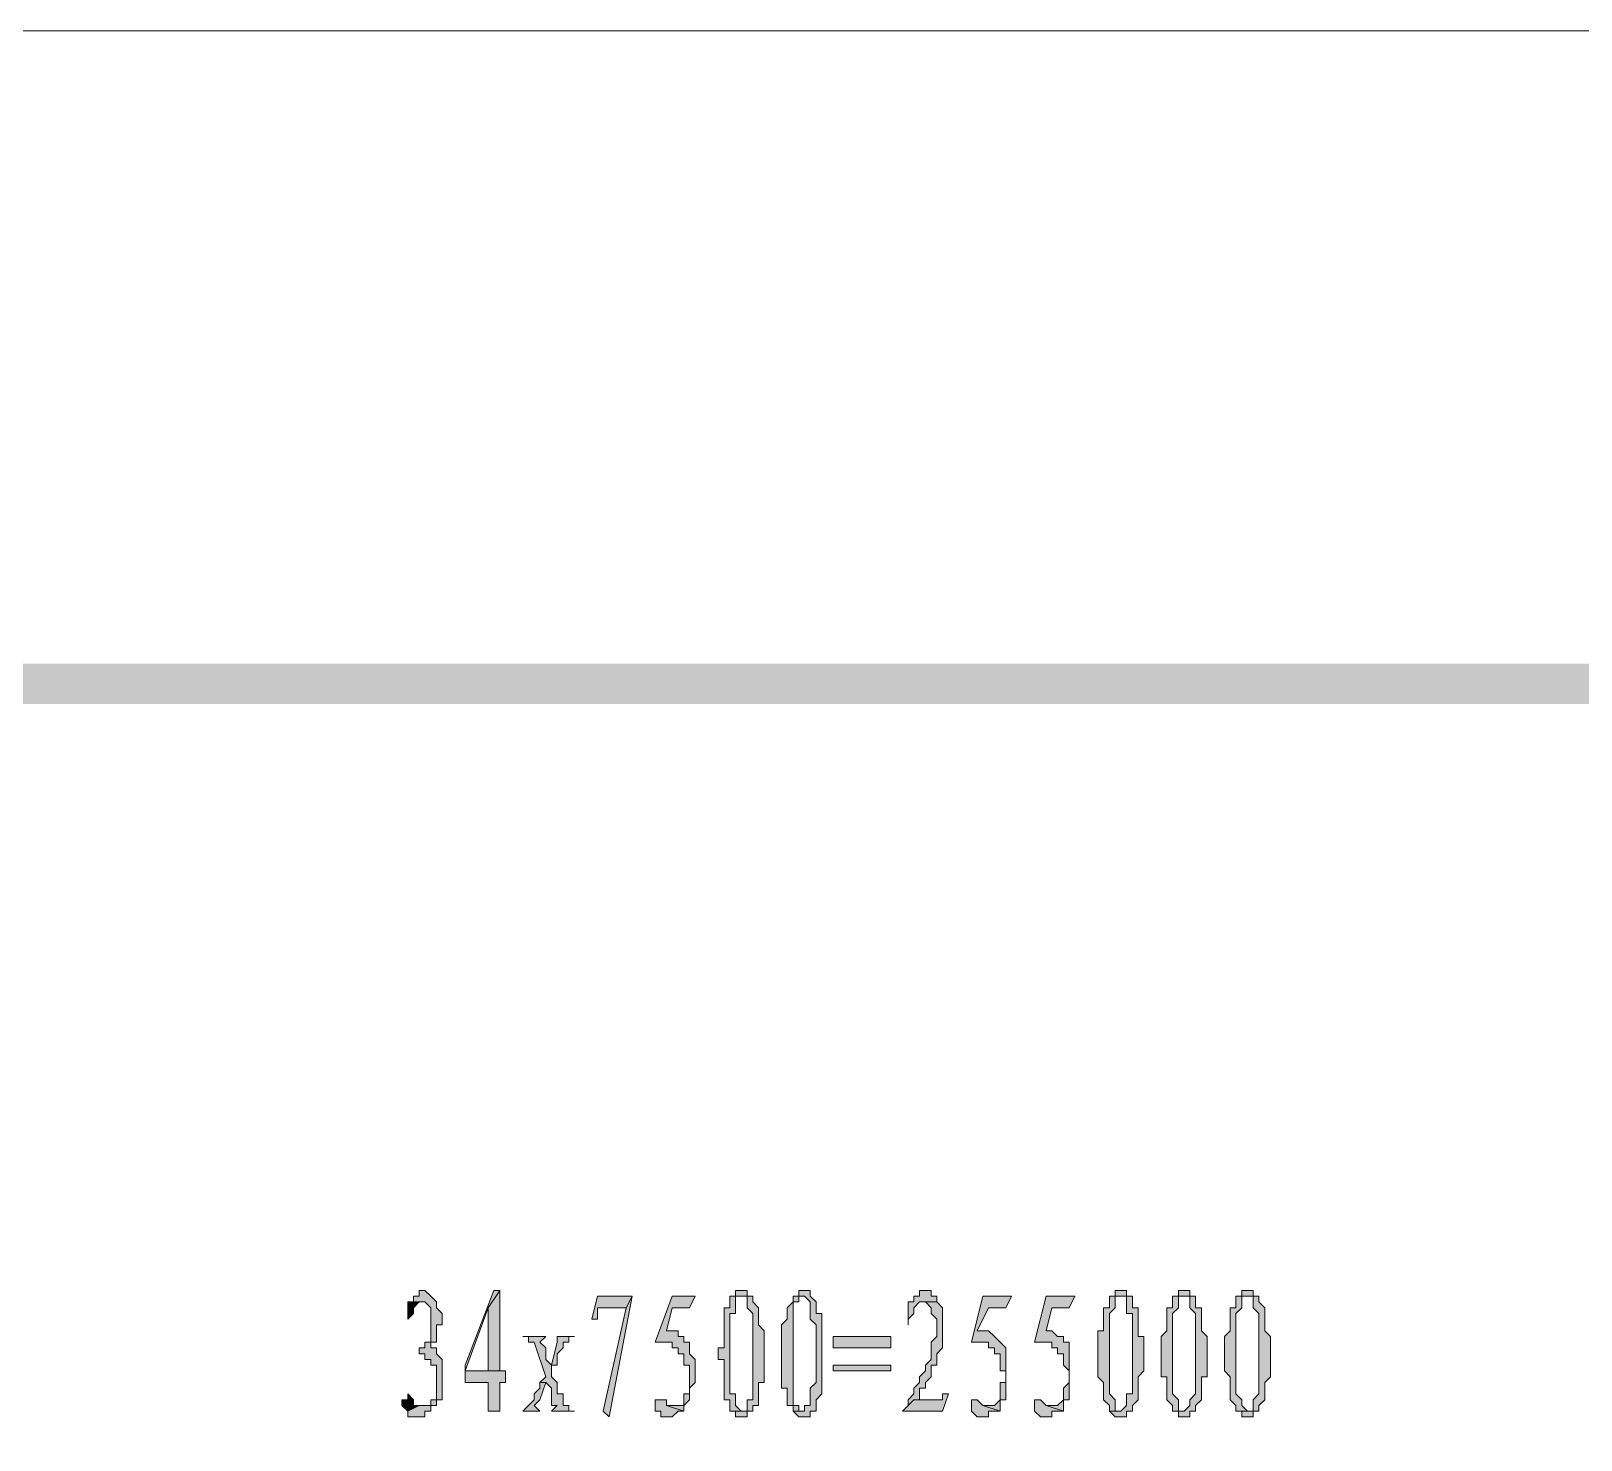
# Model space of a CAD drawing. Header units: millimetres. Extents: x 6 to 291, y 4 to 206.
# Drawn here: x 101.07 to 112.48, y 195.37 to 205.74 of the extents above; entities that cross this region are included whole.
import ezdxf

# ---------------------------------------------------------------- set-up
doc = ezdxf.new("R2010")
doc.units = ezdxf.units.MM
doc.layers.add('C00-00-00', color=7, linetype='Continuous')

msp = doc.modelspace()

# ---------------------------------------------------------------- hatches: boundary and pattern name
at = {"layer": 'C00-00-00'}
h = msp.add_hatch(color=256, dxfattribs=at)
h.dxf.hatch_style = 2
h.paths.add_polyline_path([(17.653, 201.083336), (17.907, 200.787002), (286.469659, 201.083336)])
h = msp.add_hatch(color=256, dxfattribs=at)
h.dxf.hatch_style = 2
h.paths.add_polyline_path([(17.907, 200.787002), (286.469659, 201.083336), (286.173327, 200.787002)])
h = msp.add_hatch(color=256, dxfattribs=at)
h.dxf.hatch_style = 2
h.paths.add_polyline_path([(103.970664, 196.469002), (103.928331, 196.469002), (103.928331, 196.426669), (103.885998, 196.426669), (103.885998, 196.384336), (103.843664, 196.384336), (103.970664, 196.384336), (104.012998, 196.342002), (104.012998, 196.130336), (104.012998, 196.088002), (103.970664, 196.088002), (103.970664, 196.045669), (103.928331, 196.045669), (103.928331, 196.003336), (103.970664, 196.003336), (103.970664, 195.961002), (104.012998, 195.961002), (104.012998, 195.918669), (104.055331, 195.918669), (104.055331, 195.876336), (104.055331, 195.749336), (104.055331, 195.707002), (104.055331, 195.664669), (104.012998, 195.664669), (104.012998, 195.622336), (103.970664, 195.622336), (103.928331, 195.622336), (103.843664, 195.580002), (103.843664, 195.537669), (103.885998, 195.537669), (103.970664, 195.537669), (103.970664, 195.580002), (104.012998, 195.580002), (104.012998, 195.622336), (104.055331, 195.622336), (104.055331, 195.664669), (104.097664, 195.664669), (104.097664, 195.707002), (104.097664, 195.749336), (104.097664, 195.918669), (104.097664, 195.961002), (104.055331, 196.003336), (104.055331, 196.045669), (104.012998, 196.045669), (104.012998, 196.088002), (104.055331, 196.088002), (104.055331, 196.130336), (104.055331, 196.215002), (104.097664, 196.215002), (104.097664, 196.299669), (104.055331, 196.342002), (104.055331, 196.384336), (104.012998, 196.426669)])
h = msp.add_hatch(color=256, dxfattribs=at)
h.dxf.hatch_style = 2
h.paths.add_polyline_path([(104.521002, 196.469002), (104.436334, 196.342002), (104.436334, 195.876336), (104.266997, 195.876336), (104.521002, 195.876336)])
h = msp.add_hatch(color=256, dxfattribs=at)
h.dxf.hatch_style = 2
h.paths.add_polyline_path([(104.521002, 196.469002), (104.478669, 196.469002), (104.267002, 195.918669), (104.267002, 195.791669), (104.436336, 195.791669), (104.436336, 195.580002), (104.521002, 195.580002), (104.521002, 195.791669), (104.563336, 195.791669), (104.563336, 195.876336), (104.521002, 195.876336), (104.267002, 195.876336), (104.436336, 196.342002)])
h = msp.add_hatch(color=256, dxfattribs=at)
h.dxf.hatch_style = 2
h.paths.add_polyline_path([(106.299003, 196.469002), (106.256669, 196.469002), (106.256669, 196.426669), (106.341336, 196.426669), (106.341336, 196.384336), (106.341336, 196.342002), (106.383669, 196.299669), (106.383669, 196.215002), (106.383669, 196.003336), (106.383669, 195.791669), (106.383669, 195.664669), (106.341336, 195.664669), (106.341336, 195.622336), (106.341336, 195.580002), (106.299003, 195.580002), (106.214336, 195.580002), (106.256669, 195.580002), (106.256669, 195.537669), (106.341336, 195.537669), (106.341336, 195.580002), (106.383669, 195.580002), (106.383669, 195.622336), (106.426003, 195.622336), (106.426003, 195.664669), (106.426003, 195.707002), (106.426003, 195.791669), (106.468336, 195.791669), (106.468336, 196.172669), (106.426003, 196.215002), (106.426003, 196.299669), (106.426003, 196.342002), (106.383669, 196.384336), (106.383669, 196.426669), (106.341336, 196.426669), (106.341336, 196.469002)])
h = msp.add_hatch(color=256, dxfattribs=at)
h.dxf.hatch_style = 2
h.paths.add_polyline_path([(106.764664, 196.469002), (106.72233, 196.469002), (106.72233, 196.426669), (106.679997, 196.426669), (106.764664, 196.426669), (106.806997, 196.384336), (106.806997, 196.342002), (106.806997, 196.257336), (106.84933, 196.215002), (106.84933, 196.003336), (106.84933, 195.791669), (106.806997, 195.749336), (106.806997, 195.664669), (106.806997, 195.622336), (106.764664, 195.622336), (106.764664, 195.580002), (106.679997, 195.580002), (106.72233, 195.537669), (106.806997, 195.537669), (106.806997, 195.580002), (106.84933, 195.580002), (106.84933, 195.622336), (106.84933, 195.664669), (106.891664, 195.707002), (106.891664, 195.791669), (106.891664, 196.172669), (106.891664, 196.215002), (106.891664, 196.299669), (106.84933, 196.299669), (106.84933, 196.342002), (106.84933, 196.384336), (106.806997, 196.426669), (106.806997, 196.469002)])
h = msp.add_hatch(color=256, dxfattribs=at)
h.dxf.hatch_style = 2
h.paths.add_polyline_path([(107.653668, 196.469002), (107.611335, 196.469002), (107.611335, 196.426669), (107.569001, 196.426669), (107.569001, 196.384336), (107.526668, 196.384336), (107.526668, 196.299669), (107.526668, 196.257336), (107.526668, 196.215002), (107.526668, 196.257336), (107.569001, 196.299669), (107.569001, 196.342002), (107.611335, 196.384336), (107.653668, 196.384336), (107.738335, 196.384336), (107.738335, 196.426669), (107.696001, 196.426669), (107.696001, 196.469002)])
h = msp.add_hatch(color=256, dxfattribs=at)
h.dxf.hatch_style = 2
h.paths.add_polyline_path([(109.093002, 196.469002), (109.050669, 196.469002), (109.050669, 196.426669), (109.008335, 196.426669), (109.135335, 196.426669), (109.135335, 196.384336), (109.135335, 196.299669), (109.177669, 196.299669), (109.177669, 196.003336), (109.177669, 195.707002), (109.135335, 195.707002), (109.135335, 195.664669), (109.135335, 195.622336), (109.093002, 195.580002), (109.008335, 195.580002), (109.050669, 195.537669), (109.135335, 195.537669), (109.135335, 195.580002), (109.177669, 195.580002), (109.177669, 195.622336), (109.220002, 195.664669), (109.220002, 195.707002), (109.220002, 195.834002), (109.262335, 195.876336), (109.262335, 196.130336), (109.220002, 196.130336), (109.220002, 196.257336), (109.220002, 196.299669), (109.220002, 196.342002), (109.177669, 196.342002), (109.177669, 196.384336), (109.177669, 196.426669), (109.135335, 196.426669), (109.135335, 196.469002)])
h = msp.add_hatch(color=256, dxfattribs=at)
h.dxf.hatch_style = 2
h.paths.add_polyline_path([(109.558663, 196.469002), (109.51633, 196.469002), (109.51633, 196.426669), (109.473997, 196.426669), (109.600997, 196.426669), (109.600997, 196.384336), (109.600997, 196.342002), (109.64333, 196.299669), (109.64333, 196.130336), (109.64333, 196.088002), (109.64333, 196.003336), (109.64333, 195.876336), (109.64333, 195.707002), (109.600997, 195.664669), (109.600997, 195.622336), (109.558663, 195.580002), (109.473997, 195.580002), (109.51633, 195.580002), (109.51633, 195.537669), (109.600997, 195.537669), (109.600997, 195.580002), (109.64333, 195.580002), (109.64333, 195.622336), (109.685663, 195.664669), (109.685663, 195.707002), (109.685663, 195.834002), (109.727997, 195.834002), (109.727997, 196.130336), (109.685663, 196.172669), (109.685663, 196.257336), (109.685663, 196.299669), (109.685663, 196.342002), (109.64333, 196.342002), (109.64333, 196.384336), (109.64333, 196.426669), (109.600997, 196.426669), (109.600997, 196.469002)])
h = msp.add_hatch(color=256, dxfattribs=at)
h.dxf.hatch_style = 2
h.paths.add_polyline_path([(110.024332, 196.469002), (109.981999, 196.469002), (109.981999, 196.426669), (109.939666, 196.426669), (110.066666, 196.426669), (110.066666, 196.384336), (110.066666, 196.342002), (110.108999, 196.299669), (110.108999, 196.172669), (110.108999, 196.003336), (110.108999, 195.876336), (110.108999, 195.834002), (110.108999, 195.707002), (110.066666, 195.664669), (110.066666, 195.622336), (110.066666, 195.580002), (110.024332, 195.580002), (109.939666, 195.580002), (109.981999, 195.580002), (109.981999, 195.537669), (110.066666, 195.537669), (110.066666, 195.580002), (110.108999, 195.580002), (110.108999, 195.622336), (110.151332, 195.664669), (110.151332, 195.707002), (110.151332, 195.791669), (110.193666, 195.834002), (110.193666, 196.130336), (110.151332, 196.172669), (110.151332, 196.257336), (110.151332, 196.299669), (110.151332, 196.342002), (110.108999, 196.384336), (110.108999, 196.426669), (110.066666, 196.426669), (110.066666, 196.469002)])
h = msp.add_hatch(color=256, dxfattribs=at)
h.dxf.hatch_style = 2
h.paths.add_polyline_path([(103.84367, 196.384336), (103.84367, 196.342002), (103.84367, 196.299669), (103.84367, 196.257336), (103.886003, 196.299669), (103.886003, 196.342002), (103.928336, 196.384336), (103.97067, 196.384336)])
h = msp.add_hatch(color=256, dxfattribs=at)
h.dxf.hatch_style = 2
h.paths.add_polyline_path([(105.494667, 196.426669), (105.240667, 196.426669), (105.198334, 196.257336), (105.240667, 196.257336), (105.240667, 196.299669), (105.240667, 196.342002), (105.283, 196.342002), (105.452334, 196.342002)])
h = msp.add_hatch(color=256, dxfattribs=at)
h.dxf.hatch_style = 2
h.paths.add_polyline_path([(105.494667, 196.426669), (105.452333, 196.342002), (105.283003, 195.580002), (105.32533, 195.537669)])
h = msp.add_hatch(color=256, dxfattribs=at)
h.dxf.hatch_style = 2
h.paths.add_polyline_path([(105.960336, 196.426669), (105.791003, 196.426669), (105.664003, 196.088002), (105.74867, 196.088002), (105.791003, 196.088002), (105.791003, 196.045669), (105.833336, 196.045669), (105.833336, 196.003336), (105.87567, 196.003336), (105.87567, 195.961002), (105.87567, 195.918669), (105.918003, 195.918669), (105.918003, 195.707002), (105.87567, 195.707002), (105.87567, 195.664669), (105.87567, 195.622336), (105.833336, 195.622336), (105.74867, 195.622336), (105.87567, 195.580002), (105.87567, 195.622336), (105.918003, 195.664669), (105.918003, 195.707002), (105.918003, 195.749336), (105.960336, 195.791669), (105.960336, 195.961002), (105.918003, 196.003336), (105.918003, 196.045669), (105.918003, 196.088002), (105.87567, 196.088002), (105.87567, 196.130336), (105.833336, 196.130336), (105.833336, 196.172669), (105.791003, 196.172669), (105.74867, 196.172669), (105.791003, 196.342002), (105.918003, 196.342002)])
h = msp.add_hatch(color=256, dxfattribs=at)
h.dxf.hatch_style = 2
h.paths.add_polyline_path([(106.256668, 196.426669), (106.214335, 196.426669), (106.214335, 196.384336), (106.214335, 196.342002), (106.172002, 196.342002), (106.172002, 196.257336), (106.172002, 196.045669), (106.129668, 196.045669), (106.129668, 195.961002), (106.172002, 195.961002), (106.172002, 195.791669), (106.172002, 195.749336), (106.172002, 195.664669), (106.214335, 195.664669), (106.214335, 195.622336), (106.214335, 195.580002), (106.299002, 195.580002), (106.256668, 195.622336), (106.256668, 195.707002), (106.214335, 195.707002), (106.214335, 196.299669), (106.256668, 196.299669), (106.256668, 196.384336), (106.256668, 196.426669), (106.299002, 196.426669)])
h = msp.add_hatch(color=256, dxfattribs=at)
h.dxf.hatch_style = 2
h.paths.add_polyline_path([(106.680003, 196.426669), (106.680003, 196.384336), (106.63767, 196.342002), (106.63767, 196.257336), (106.595337, 196.215002), (106.595337, 195.791669), (106.595337, 195.749336), (106.63767, 195.749336), (106.63767, 195.664669), (106.63767, 195.622336), (106.680003, 195.622336), (106.680003, 195.580002), (106.76467, 195.580002), (106.722337, 195.580002), (106.722337, 195.622336), (106.680003, 195.622336), (106.680003, 195.707002), (106.680003, 195.749336), (106.680003, 196.257336), (106.680003, 196.299669), (106.680003, 196.384336), (106.722337, 196.384336), (106.722337, 196.426669), (106.76467, 196.426669)])
h = msp.add_hatch(color=256, dxfattribs=at)
h.dxf.hatch_style = 2
h.paths.add_polyline_path([(107.738337, 196.384336), (107.65367, 196.384336), (107.696003, 196.342002), (107.696003, 196.299669), (107.738337, 196.257336), (107.738337, 196.130336), (107.696003, 196.088002), (107.696003, 196.003336), (107.696003, 195.961002), (107.65367, 195.918669), (107.65367, 195.876336), (107.611337, 195.834002), (107.611337, 195.791669), (107.569003, 195.749336), (107.569003, 195.707002), (107.52667, 195.664669), (107.52667, 195.622336), (107.569003, 195.664669), (107.611337, 195.664669), (107.611337, 195.707002), (107.611337, 195.749336), (107.65367, 195.749336), (107.65367, 195.791669), (107.696003, 195.834002), (107.696003, 195.876336), (107.696003, 195.918669), (107.738337, 195.918669), (107.738337, 195.961002), (107.738337, 196.003336), (107.78067, 196.045669), (107.78067, 196.088002), (107.78067, 196.130336), (107.78067, 196.299669), (107.78067, 196.342002)])
h = msp.add_hatch(color=256, dxfattribs=at)
h.dxf.hatch_style = 2
h.paths.add_polyline_path([(108.288666, 196.426669), (108.077, 196.426669), (107.992333, 196.088002), (108.034666, 196.088002), (108.077, 196.088002), (108.119333, 196.088002), (108.119333, 196.045669), (108.161666, 196.045669), (108.161666, 196.003336), (108.204, 196.003336), (108.204, 195.961002), (108.204, 195.876336), (108.246333, 195.876336), (108.246333, 195.791669), (108.204, 195.791669), (108.204, 195.707002), (108.204, 195.664669), (108.161666, 195.622336), (108.077, 195.622336), (108.204, 195.580002), (108.204, 195.622336), (108.204, 195.664669), (108.246333, 195.664669), (108.246333, 195.707002), (108.246333, 195.749336), (108.246333, 196.003336), (108.246333, 196.045669), (108.204, 196.088002), (108.161666, 196.130336), (108.119333, 196.172669), (108.077, 196.172669), (108.034666, 196.172669), (108.119333, 196.342002), (108.246333, 196.342002)])
h = msp.add_hatch(color=256, dxfattribs=at)
h.dxf.hatch_style = 2
h.paths.add_polyline_path([(108.754336, 196.426669), (108.542669, 196.426669), (108.458002, 196.088002), (108.500336, 196.088002), (108.542669, 196.088002), (108.585002, 196.088002), (108.585002, 196.045669), (108.627336, 196.045669), (108.627336, 196.003336), (108.669669, 196.003336), (108.669669, 195.961002), (108.669669, 195.918669), (108.712002, 195.876336), (108.712002, 195.791669), (108.669669, 195.749336), (108.669669, 195.707002), (108.669669, 195.664669), (108.627336, 195.622336), (108.542669, 195.622336), (108.669669, 195.580002), (108.669669, 195.622336), (108.669669, 195.664669), (108.712002, 195.664669), (108.712002, 195.707002), (108.712002, 195.749336), (108.712002, 196.003336), (108.712002, 196.045669), (108.712002, 196.088002), (108.669669, 196.088002), (108.669669, 196.130336), (108.627336, 196.130336), (108.585002, 196.172669), (108.542669, 196.172669), (108.585002, 196.342002), (108.712002, 196.342002)])
h = msp.add_hatch(color=256, dxfattribs=at)
h.dxf.hatch_style = 2
h.paths.add_polyline_path([(109.008333, 196.426669), (109.008333, 196.384336), (109.008333, 196.342002), (108.966, 196.342002), (108.966, 196.299669), (108.966, 196.257336), (108.966, 196.172669), (108.923667, 196.172669), (108.923667, 195.834002), (108.966, 195.791669), (108.966, 195.749336), (108.966, 195.707002), (108.966, 195.664669), (109.008333, 195.622336), (109.008333, 195.580002), (109.093, 195.580002), (109.050667, 195.580002), (109.050667, 195.622336), (109.050667, 195.664669), (109.008333, 195.707002), (109.008333, 195.791669), (109.008333, 195.834002), (109.008333, 196.172669), (109.008333, 196.215002), (109.008333, 196.299669), (109.050667, 196.342002), (109.050667, 196.384336), (109.050667, 196.426669), (109.093, 196.426669)])
h = msp.add_hatch(color=256, dxfattribs=at)
h.dxf.hatch_style = 2
h.paths.add_polyline_path([(109.474003, 196.426669), (109.474003, 196.384336), (109.474003, 196.342002), (109.431669, 196.342002), (109.431669, 196.299669), (109.431669, 196.257336), (109.431669, 196.172669), (109.389336, 196.130336), (109.389336, 195.834002), (109.431669, 195.834002), (109.431669, 195.791669), (109.431669, 195.749336), (109.431669, 195.707002), (109.431669, 195.664669), (109.474003, 195.622336), (109.474003, 195.580002), (109.558669, 195.580002), (109.516336, 195.580002), (109.516336, 195.622336), (109.516336, 195.664669), (109.474003, 195.707002), (109.474003, 195.834002), (109.474003, 195.876336), (109.474003, 196.172669), (109.474003, 196.299669), (109.516336, 196.342002), (109.516336, 196.384336), (109.516336, 196.426669), (109.558669, 196.426669)])
h = msp.add_hatch(color=256, dxfattribs=at)
h.dxf.hatch_style = 2
h.paths.add_polyline_path([(109.939664, 196.426669), (109.939664, 196.384336), (109.939664, 196.342002), (109.89733, 196.342002), (109.89733, 196.257336), (109.89733, 196.172669), (109.854997, 196.130336), (109.854997, 195.876336), (109.89733, 195.834002), (109.89733, 195.791669), (109.89733, 195.749336), (109.89733, 195.707002), (109.89733, 195.664669), (109.939664, 195.622336), (109.939664, 195.580002), (110.02433, 195.580002), (109.981997, 195.622336), (109.981997, 195.664669), (109.939664, 195.707002), (109.939664, 195.876336), (109.939664, 196.088002), (109.939664, 196.130336), (109.939664, 196.299669), (109.981997, 196.342002), (109.981997, 196.384336), (109.981997, 196.426669), (110.02433, 196.426669)])
h = msp.add_hatch(color=256, dxfattribs=at)
h.dxf.hatch_style = 2
h.paths.add_polyline_path([(104.859669, 196.130336), (104.690335, 196.130336), (104.732669, 196.130336), (104.732669, 196.088002), (104.775002, 196.088002), (104.859669, 195.834002), (104.817335, 195.791669), (104.859669, 195.791669), (104.902002, 195.749336), (104.902002, 195.707002), (104.902002, 195.664669), (104.902002, 195.622336), (104.944335, 195.622336), (104.902002, 195.580002), (105.071335, 195.580002), (105.029002, 195.580002), (105.029002, 195.622336), (104.986669, 195.622336), (104.986669, 195.664669), (104.986669, 195.707002), (104.944335, 195.707002), (104.944335, 195.749336), (104.944335, 195.791669), (104.902002, 195.834002), (104.902002, 195.918669), (104.859669, 195.961002), (104.859669, 196.003336), (104.859669, 196.045669), (104.817335, 196.088002)])
h = msp.add_hatch(color=256, dxfattribs=at)
h.dxf.hatch_style = 2
h.paths.add_polyline_path([(105.071332, 196.130336), (104.944332, 196.130336), (104.944332, 196.088002), (104.901999, 195.918669), (104.944332, 195.918669), (104.944332, 195.961002), (104.944332, 196.003336), (104.986665, 196.045669), (104.986665, 196.088002), (105.028999, 196.088002), (105.028999, 196.130336)])
h = msp.add_hatch(color=256, dxfattribs=at)
h.dxf.hatch_style = 2
h.paths.add_polyline_path([(107.39967, 196.045669), (107.39967, 196.130336), (106.976335, 196.130336), (106.976335, 196.045669)])
h = msp.add_hatch(color=256, dxfattribs=at)
h.dxf.hatch_style = 2
h.paths.add_polyline_path([(107.39967, 195.876336), (107.39967, 195.918669), (106.976335, 195.918669), (106.976335, 195.876336)])
h = msp.add_hatch(color=256, dxfattribs=at)
h.dxf.hatch_style = 2
h.paths.add_polyline_path([(104.817334, 195.79167), (104.817334, 195.749336), (104.775001, 195.707003), (104.775001, 195.66467), (104.732668, 195.622336), (104.690334, 195.580003), (104.817334, 195.580003), (104.775001, 195.622336), (104.817334, 195.66467), (104.859668, 195.79167)])
h = msp.add_hatch(color=256, dxfattribs=at)
h.dxf.hatch_style = 2
h.paths.add_polyline_path([(103.84367, 195.707002), (103.84367, 195.664669), (103.801336, 195.664669), (103.801336, 195.622335), (103.84367, 195.580002), (103.928336, 195.622335), (103.886003, 195.622335), (103.886003, 195.664669)])
h = msp.add_hatch(color=256, dxfattribs=at)
h.dxf.hatch_style = 2
h.paths.add_polyline_path([(105.70633, 195.664669), (105.663997, 195.664669), (105.663997, 195.580002), (105.70633, 195.580002), (105.70633, 195.537669), (105.790997, 195.537669), (105.83333, 195.580002), (105.875664, 195.580002), (105.748664, 195.622335), (105.748664, 195.664669)])
h = msp.add_hatch(color=256, dxfattribs=at)
h.dxf.hatch_style = 2
h.paths.add_polyline_path([(107.822997, 195.707002), (107.780664, 195.707002), (107.780664, 195.664669), (107.73833, 195.664669), (107.568997, 195.664669), (107.526664, 195.622335), (107.48433, 195.580002), (107.780664, 195.580002)])
h = msp.add_hatch(color=256, dxfattribs=at)
h.dxf.hatch_style = 2
h.paths.add_polyline_path([(108.034669, 195.664669), (107.992335, 195.664669), (107.992335, 195.622335), (107.992335, 195.580002), (108.034669, 195.537669), (108.119335, 195.537669), (108.119335, 195.580002), (108.161669, 195.580002), (108.204002, 195.580002), (108.077002, 195.622335)])
h = msp.add_hatch(color=256, dxfattribs=at)
h.dxf.hatch_style = 2
h.paths.add_polyline_path([(108.50033, 195.664669), (108.457997, 195.664669), (108.457997, 195.622335), (108.457997, 195.580002), (108.50033, 195.537669), (108.584997, 195.537669), (108.584997, 195.580002), (108.62733, 195.580002), (108.669663, 195.580002), (108.542663, 195.622335)])

# ---------------------------------------------------------------- linework, layer by layer
at = {"layer": 'C00-00-00', "lineweight": 15}
msp.add_lwpolyline([(291.126319, 205.740002), (5.799667, 205.740002), (5.799667, 3.979343), (291.126319, 3.979343)], dxfattribs=at)
at = {"layer": 'C00-00-00', "lineweight": 13}
for points in [[(103.970664, 196.469002), (103.928331, 196.469002), (103.928331, 196.426669), (103.885998, 196.426669), (103.885998, 196.384336), (103.843664, 196.384336), (103.970664, 196.384336), (104.012998, 196.342002), (104.012998, 196.130336), (104.012998, 196.088002), (103.970664, 196.088002), (103.970664, 196.045669), (103.928331, 196.045669), (103.928331, 196.003336), (103.970664, 196.003336), (103.970664, 195.961002), (104.012998, 195.961002), (104.012998, 195.918669), (104.055331, 195.918669), (104.055331, 195.876336), (104.055331, 195.749336), (104.055331, 195.707002), (104.055331, 195.664669), (104.012998, 195.664669), (104.012998, 195.622336), (103.970664, 195.622336), (103.928331, 195.622336), (103.843664, 195.580002), (103.843664, 195.537669), (103.885998, 195.537669), (103.970664, 195.537669), (103.970664, 195.580002), (104.012998, 195.580002), (104.012998, 195.622336), (104.055331, 195.622336), (104.055331, 195.664669), (104.097664, 195.664669), (104.097664, 195.707002), (104.097664, 195.749336), (104.097664, 195.918669), (104.097664, 195.961002), (104.055331, 196.003336), (104.055331, 196.045669), (104.012998, 196.045669), (104.012998, 196.088002), (104.055331, 196.088002), (104.055331, 196.130336), (104.055331, 196.215002), (104.097664, 196.215002), (104.097664, 196.299669), (104.055331, 196.342002), (104.055331, 196.384336), (104.012998, 196.426669)], [(104.521002, 196.469002), (104.436334, 196.342002), (104.436334, 195.876336), (104.266997, 195.876336), (104.521002, 195.876336)], [(104.521002, 196.469002), (104.478669, 196.469002), (104.267002, 195.918669), (104.267002, 195.791669), (104.436336, 195.791669), (104.436336, 195.580002), (104.521002, 195.580002), (104.521002, 195.791669), (104.563336, 195.791669), (104.563336, 195.876336), (104.521002, 195.876336), (104.267002, 195.876336), (104.436336, 196.342002)], [(106.299003, 196.469002), (106.256669, 196.469002), (106.256669, 196.426669), (106.341336, 196.426669), (106.341336, 196.384336), (106.341336, 196.342002), (106.383669, 196.299669), (106.383669, 196.215002), (106.383669, 196.003336), (106.383669, 195.791669), (106.383669, 195.664669), (106.341336, 195.664669), (106.341336, 195.622336), (106.341336, 195.580002), (106.299003, 195.580002), (106.214336, 195.580002), (106.256669, 195.580002), (106.256669, 195.537669), (106.341336, 195.537669), (106.341336, 195.580002), (106.383669, 195.580002), (106.383669, 195.622336), (106.426003, 195.622336), (106.426003, 195.664669), (106.426003, 195.707002), (106.426003, 195.791669), (106.468336, 195.791669), (106.468336, 196.172669), (106.426003, 196.215002), (106.426003, 196.299669), (106.426003, 196.342002), (106.383669, 196.384336), (106.383669, 196.426669), (106.341336, 196.426669), (106.341336, 196.469002)], [(106.764664, 196.469002), (106.72233, 196.469002), (106.72233, 196.426669), (106.679997, 196.426669), (106.764664, 196.426669), (106.806997, 196.384336), (106.806997, 196.342002), (106.806997, 196.257336), (106.84933, 196.215002), (106.84933, 196.003336), (106.84933, 195.791669), (106.806997, 195.749336), (106.806997, 195.664669), (106.806997, 195.622336), (106.764664, 195.622336), (106.764664, 195.580002), (106.679997, 195.580002), (106.72233, 195.537669), (106.806997, 195.537669), (106.806997, 195.580002), (106.84933, 195.580002), (106.84933, 195.622336), (106.84933, 195.664669), (106.891664, 195.707002), (106.891664, 195.791669), (106.891664, 196.172669), (106.891664, 196.215002), (106.891664, 196.299669), (106.84933, 196.299669), (106.84933, 196.342002), (106.84933, 196.384336), (106.806997, 196.426669), (106.806997, 196.469002)], [(107.653668, 196.469002), (107.611335, 196.469002), (107.611335, 196.426669), (107.569001, 196.426669), (107.569001, 196.384336), (107.526668, 196.384336), (107.526668, 196.299669), (107.526668, 196.257336), (107.526668, 196.215002), (107.526668, 196.257336), (107.569001, 196.299669), (107.569001, 196.342002), (107.611335, 196.384336), (107.653668, 196.384336), (107.738335, 196.384336), (107.738335, 196.426669), (107.696001, 196.426669), (107.696001, 196.469002)], [(109.093002, 196.469002), (109.050669, 196.469002), (109.050669, 196.426669), (109.008335, 196.426669), (109.135335, 196.426669), (109.135335, 196.384336), (109.135335, 196.299669), (109.177669, 196.299669), (109.177669, 196.003336), (109.177669, 195.707002), (109.135335, 195.707002), (109.135335, 195.664669), (109.135335, 195.622336), (109.093002, 195.580002), (109.008335, 195.580002), (109.050669, 195.537669), (109.135335, 195.537669), (109.135335, 195.580002), (109.177669, 195.580002), (109.177669, 195.622336), (109.220002, 195.664669), (109.220002, 195.707002), (109.220002, 195.834002), (109.262335, 195.876336), (109.262335, 196.130336), (109.220002, 196.130336), (109.220002, 196.257336), (109.220002, 196.299669), (109.220002, 196.342002), (109.177669, 196.342002), (109.177669, 196.384336), (109.177669, 196.426669), (109.135335, 196.426669), (109.135335, 196.469002)], [(109.558663, 196.469002), (109.51633, 196.469002), (109.51633, 196.426669), (109.473997, 196.426669), (109.600997, 196.426669), (109.600997, 196.384336), (109.600997, 196.342002), (109.64333, 196.299669), (109.64333, 196.130336), (109.64333, 196.088002), (109.64333, 196.003336), (109.64333, 195.876336), (109.64333, 195.707002), (109.600997, 195.664669), (109.600997, 195.622336), (109.558663, 195.580002), (109.473997, 195.580002), (109.51633, 195.580002), (109.51633, 195.537669), (109.600997, 195.537669), (109.600997, 195.580002), (109.64333, 195.580002), (109.64333, 195.622336), (109.685663, 195.664669), (109.685663, 195.707002), (109.685663, 195.834002), (109.727997, 195.834002), (109.727997, 196.130336), (109.685663, 196.172669), (109.685663, 196.257336), (109.685663, 196.299669), (109.685663, 196.342002), (109.64333, 196.342002), (109.64333, 196.384336), (109.64333, 196.426669), (109.600997, 196.426669), (109.600997, 196.469002)], [(110.024332, 196.469002), (109.981999, 196.469002), (109.981999, 196.426669), (109.939666, 196.426669), (110.066666, 196.426669), (110.066666, 196.384336), (110.066666, 196.342002), (110.108999, 196.299669), (110.108999, 196.172669), (110.108999, 196.003336), (110.108999, 195.876336), (110.108999, 195.834002), (110.108999, 195.707002), (110.066666, 195.664669), (110.066666, 195.622336), (110.066666, 195.580002), (110.024332, 195.580002), (109.939666, 195.580002), (109.981999, 195.580002), (109.981999, 195.537669), (110.066666, 195.537669), (110.066666, 195.580002), (110.108999, 195.580002), (110.108999, 195.622336), (110.151332, 195.664669), (110.151332, 195.707002), (110.151332, 195.791669), (110.193666, 195.834002), (110.193666, 196.130336), (110.151332, 196.172669), (110.151332, 196.257336), (110.151332, 196.299669), (110.151332, 196.342002), (110.108999, 196.384336), (110.108999, 196.426669), (110.066666, 196.426669), (110.066666, 196.469002)], [(103.84367, 196.384336), (103.84367, 196.342002), (103.84367, 196.299669), (103.84367, 196.257336), (103.886003, 196.299669), (103.886003, 196.342002), (103.928336, 196.384336), (103.97067, 196.384336)], [(105.494667, 196.426669), (105.240667, 196.426669), (105.198334, 196.257336), (105.240667, 196.257336), (105.240667, 196.299669), (105.240667, 196.342002), (105.283, 196.342002), (105.452334, 196.342002)], [(105.494667, 196.426669), (105.452333, 196.342002), (105.283003, 195.580002), (105.32533, 195.537669)], [(105.960336, 196.426669), (105.791003, 196.426669), (105.664003, 196.088002), (105.74867, 196.088002), (105.791003, 196.088002), (105.791003, 196.045669), (105.833336, 196.045669), (105.833336, 196.003336), (105.87567, 196.003336), (105.87567, 195.961002), (105.87567, 195.918669), (105.918003, 195.918669), (105.918003, 195.707002), (105.87567, 195.707002), (105.87567, 195.664669), (105.87567, 195.622336), (105.833336, 195.622336), (105.74867, 195.622336), (105.87567, 195.580002), (105.87567, 195.622336), (105.918003, 195.664669), (105.918003, 195.707002), (105.918003, 195.749336), (105.960336, 195.791669), (105.960336, 195.961002), (105.918003, 196.003336), (105.918003, 196.045669), (105.918003, 196.088002), (105.87567, 196.088002), (105.87567, 196.130336), (105.833336, 196.130336), (105.833336, 196.172669), (105.791003, 196.172669), (105.74867, 196.172669), (105.791003, 196.342002), (105.918003, 196.342002)], [(106.256668, 196.426669), (106.214335, 196.426669), (106.214335, 196.384336), (106.214335, 196.342002), (106.172002, 196.342002), (106.172002, 196.257336), (106.172002, 196.045669), (106.129668, 196.045669), (106.129668, 195.961002), (106.172002, 195.961002), (106.172002, 195.791669), (106.172002, 195.749336), (106.172002, 195.664669), (106.214335, 195.664669), (106.214335, 195.622336), (106.214335, 195.580002), (106.299002, 195.580002), (106.256668, 195.622336), (106.256668, 195.707002), (106.214335, 195.707002), (106.214335, 196.299669), (106.256668, 196.299669), (106.256668, 196.384336), (106.256668, 196.426669), (106.299002, 196.426669)], [(106.680003, 196.426669), (106.680003, 196.384336), (106.63767, 196.342002), (106.63767, 196.257336), (106.595337, 196.215002), (106.595337, 195.791669), (106.595337, 195.749336), (106.63767, 195.749336), (106.63767, 195.664669), (106.63767, 195.622336), (106.680003, 195.622336), (106.680003, 195.580002), (106.76467, 195.580002), (106.722337, 195.580002), (106.722337, 195.622336), (106.680003, 195.622336), (106.680003, 195.707002), (106.680003, 195.749336), (106.680003, 196.257336), (106.680003, 196.299669), (106.680003, 196.384336), (106.722337, 196.384336), (106.722337, 196.426669), (106.76467, 196.426669)], [(107.738337, 196.384336), (107.65367, 196.384336), (107.696003, 196.342002), (107.696003, 196.299669), (107.738337, 196.257336), (107.738337, 196.130336), (107.696003, 196.088002), (107.696003, 196.003336), (107.696003, 195.961002), (107.65367, 195.918669), (107.65367, 195.876336), (107.611337, 195.834002), (107.611337, 195.791669), (107.569003, 195.749336), (107.569003, 195.707002), (107.52667, 195.664669), (107.52667, 195.622336), (107.569003, 195.664669), (107.611337, 195.664669), (107.611337, 195.707002), (107.611337, 195.749336), (107.65367, 195.749336), (107.65367, 195.791669), (107.696003, 195.834002), (107.696003, 195.876336), (107.696003, 195.918669), (107.738337, 195.918669), (107.738337, 195.961002), (107.738337, 196.003336), (107.78067, 196.045669), (107.78067, 196.088002), (107.78067, 196.130336), (107.78067, 196.299669), (107.78067, 196.342002)], [(108.288666, 196.426669), (108.077, 196.426669), (107.992333, 196.088002), (108.034666, 196.088002), (108.077, 196.088002), (108.119333, 196.088002), (108.119333, 196.045669), (108.161666, 196.045669), (108.161666, 196.003336), (108.204, 196.003336), (108.204, 195.961002), (108.204, 195.876336), (108.246333, 195.876336), (108.246333, 195.791669), (108.204, 195.791669), (108.204, 195.707002), (108.204, 195.664669), (108.161666, 195.622336), (108.077, 195.622336), (108.204, 195.580002), (108.204, 195.622336), (108.204, 195.664669), (108.246333, 195.664669), (108.246333, 195.707002), (108.246333, 195.749336), (108.246333, 196.003336), (108.246333, 196.045669), (108.204, 196.088002), (108.161666, 196.130336), (108.119333, 196.172669), (108.077, 196.172669), (108.034666, 196.172669), (108.119333, 196.342002), (108.246333, 196.342002)], [(108.754336, 196.426669), (108.542669, 196.426669), (108.458002, 196.088002), (108.500336, 196.088002), (108.542669, 196.088002), (108.585002, 196.088002), (108.585002, 196.045669), (108.627336, 196.045669), (108.627336, 196.003336), (108.669669, 196.003336), (108.669669, 195.961002), (108.669669, 195.918669), (108.712002, 195.876336), (108.712002, 195.791669), (108.669669, 195.749336), (108.669669, 195.707002), (108.669669, 195.664669), (108.627336, 195.622336), (108.542669, 195.622336), (108.669669, 195.580002), (108.669669, 195.622336), (108.669669, 195.664669), (108.712002, 195.664669), (108.712002, 195.707002), (108.712002, 195.749336), (108.712002, 196.003336), (108.712002, 196.045669), (108.712002, 196.088002), (108.669669, 196.088002), (108.669669, 196.130336), (108.627336, 196.130336), (108.585002, 196.172669), (108.542669, 196.172669), (108.585002, 196.342002), (108.712002, 196.342002)], [(109.008333, 196.426669), (109.008333, 196.384336), (109.008333, 196.342002), (108.966, 196.342002), (108.966, 196.299669), (108.966, 196.257336), (108.966, 196.172669), (108.923667, 196.172669), (108.923667, 195.834002), (108.966, 195.791669), (108.966, 195.749336), (108.966, 195.707002), (108.966, 195.664669), (109.008333, 195.622336), (109.008333, 195.580002), (109.093, 195.580002), (109.050667, 195.580002), (109.050667, 195.622336), (109.050667, 195.664669), (109.008333, 195.707002), (109.008333, 195.791669), (109.008333, 195.834002), (109.008333, 196.172669), (109.008333, 196.215002), (109.008333, 196.299669), (109.050667, 196.342002), (109.050667, 196.384336), (109.050667, 196.426669), (109.093, 196.426669)], [(109.474003, 196.426669), (109.474003, 196.384336), (109.474003, 196.342002), (109.431669, 196.342002), (109.431669, 196.299669), (109.431669, 196.257336), (109.431669, 196.172669), (109.389336, 196.130336), (109.389336, 195.834002), (109.431669, 195.834002), (109.431669, 195.791669), (109.431669, 195.749336), (109.431669, 195.707002), (109.431669, 195.664669), (109.474003, 195.622336), (109.474003, 195.580002), (109.558669, 195.580002), (109.516336, 195.580002), (109.516336, 195.622336), (109.516336, 195.664669), (109.474003, 195.707002), (109.474003, 195.834002), (109.474003, 195.876336), (109.474003, 196.172669), (109.474003, 196.299669), (109.516336, 196.342002), (109.516336, 196.384336), (109.516336, 196.426669), (109.558669, 196.426669)], [(109.939664, 196.426669), (109.939664, 196.384336), (109.939664, 196.342002), (109.89733, 196.342002), (109.89733, 196.257336), (109.89733, 196.172669), (109.854997, 196.130336), (109.854997, 195.876336), (109.89733, 195.834002), (109.89733, 195.791669), (109.89733, 195.749336), (109.89733, 195.707002), (109.89733, 195.664669), (109.939664, 195.622336), (109.939664, 195.580002), (110.02433, 195.580002), (109.981997, 195.622336), (109.981997, 195.664669), (109.939664, 195.707002), (109.939664, 195.876336), (109.939664, 196.088002), (109.939664, 196.130336), (109.939664, 196.299669), (109.981997, 196.342002), (109.981997, 196.384336), (109.981997, 196.426669), (110.02433, 196.426669)], [(104.859669, 196.130336), (104.690335, 196.130336), (104.732669, 196.130336), (104.732669, 196.088002), (104.775002, 196.088002), (104.859669, 195.834002), (104.817335, 195.791669), (104.859669, 195.791669), (104.902002, 195.749336), (104.902002, 195.707002), (104.902002, 195.664669), (104.902002, 195.622336), (104.944335, 195.622336), (104.902002, 195.580002), (105.071335, 195.580002), (105.029002, 195.580002), (105.029002, 195.622336), (104.986669, 195.622336), (104.986669, 195.664669), (104.986669, 195.707002), (104.944335, 195.707002), (104.944335, 195.749336), (104.944335, 195.791669), (104.902002, 195.834002), (104.902002, 195.918669), (104.859669, 195.961002), (104.859669, 196.003336), (104.859669, 196.045669), (104.817335, 196.088002)], [(105.071332, 196.130336), (104.944332, 196.130336), (104.944332, 196.088002), (104.901999, 195.918669), (104.944332, 195.918669), (104.944332, 195.961002), (104.944332, 196.003336), (104.986665, 196.045669), (104.986665, 196.088002), (105.028999, 196.088002), (105.028999, 196.130336)], [(107.39967, 196.045669), (107.39967, 196.130336), (106.976335, 196.130336), (106.976335, 196.045669)], [(107.39967, 195.876336), (107.39967, 195.918669), (106.976335, 195.918669), (106.976335, 195.876336)], [(104.817334, 195.79167), (104.817334, 195.749336), (104.775001, 195.707003), (104.775001, 195.66467), (104.732668, 195.622336), (104.690334, 195.580003), (104.817334, 195.580003), (104.775001, 195.622336), (104.817334, 195.66467), (104.859668, 195.79167)], [(103.84367, 195.707002), (103.84367, 195.664669), (103.801336, 195.664669), (103.801336, 195.622335), (103.84367, 195.580002), (103.928336, 195.622335), (103.886003, 195.622335), (103.886003, 195.664669)], [(105.70633, 195.664669), (105.663997, 195.664669), (105.663997, 195.580002), (105.70633, 195.580002), (105.70633, 195.537669), (105.790997, 195.537669), (105.83333, 195.580002), (105.875664, 195.580002), (105.748664, 195.622335), (105.748664, 195.664669)], [(107.822997, 195.707002), (107.780664, 195.707002), (107.780664, 195.664669), (107.73833, 195.664669), (107.568997, 195.664669), (107.526664, 195.622335), (107.48433, 195.580002), (107.780664, 195.580002)], [(108.034669, 195.664669), (107.992335, 195.664669), (107.992335, 195.622335), (107.992335, 195.580002), (108.034669, 195.537669), (108.119335, 195.537669), (108.119335, 195.580002), (108.161669, 195.580002), (108.204002, 195.580002), (108.077002, 195.622335)], [(108.50033, 195.664669), (108.457997, 195.664669), (108.457997, 195.622335), (108.457997, 195.580002), (108.50033, 195.537669), (108.584997, 195.537669), (108.584997, 195.580002), (108.62733, 195.580002), (108.669663, 195.580002), (108.542663, 195.622335)]]:
    msp.add_lwpolyline(points, close=True, dxfattribs=at)

doc.saveas('drawing.dxf')
